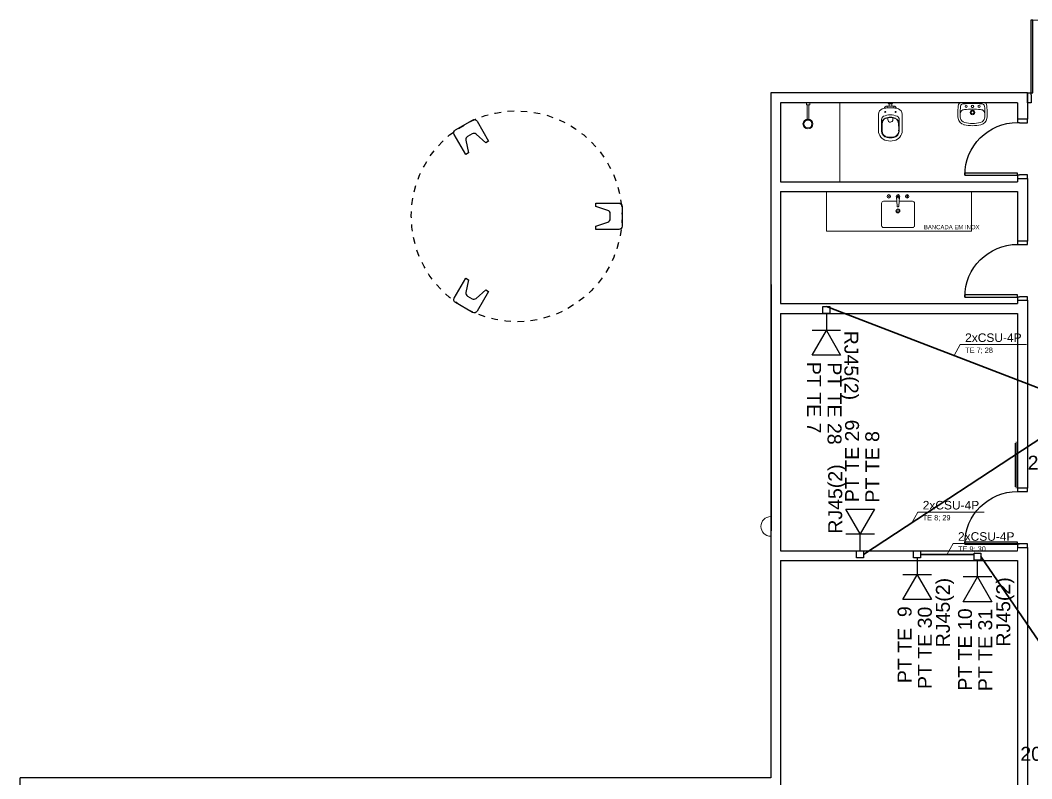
# Model space of a CAD drawing. Header units: millimetres. Extents: x -258 to 42, y -1396 to 15.
# Drawn here: x -258.31 to -242.95, y -80.64 to -69.13 of the extents above; entities that cross this region are included whole.
import ezdxf

# ---------------------------------------------------------------- set-up
doc = ezdxf.new("R2010")
doc.units = ezdxf.units.MM
doc.header["$LTSCALE"] = 10
doc.header["$MEASUREMENT"] = 0
doc.linetypes.add('HIDDEN2', pattern=[0.1875, 0.125, -0.0625])
for name, color, linetype, lineweight in [('at_Entity', 7, 'Continuous', 9), ('CE-Condutos', 6, 'Continuous', 30), ('CE-Textos fios', 7, 'Continuous', 20), ('CE-Textos pontos', 5, 'Continuous', 20)]:
    doc.layers.add(name, color=color, linetype=linetype, lineweight=lineweight)
for name, color, linetype in [('Layout_Equipamentos', 7, 'Continuous'), ('LOUÇAS', 7, 'Continuous'), ('P-SIMBOL', 170, 'Continuous'), ('PAREDES', 8, 'Continuous'), ('PORTAS', 8, 'Continuous'), ('TEXTO01', 7, 'Continuous')]:
    doc.layers.add(name, color=color, linetype=linetype)
doc.styles.add('Arial', font='arial.ttf')

# ---------------------------------------------------------------- blocks, each defined once
blk = doc.blocks.new('A$C34B626C7')
at = {"layer": 'PORTAS'}
for points in [[(0.851, 0.15), (0.819, 0.15), (0.819, 0.951), (0.851, 0.951), (0.851, 0.15)], [(0.055, 0), (0, 0), (0, 0.15), (0.051, 0.15), (0.051, 0.121), (0.055, 0.121), (0.055, 0)], [(0.9, 0.15), (0.9, 0), (0.845, 0), (0.845, 0.121), (0.851, 0.121), (0.851, 0.15), (0.9, 0.15)]]:
    blk.add_lwpolyline(points, dxfattribs=at)
blk.add_arc((0.851, 0.15), 0.8, 90, 180, dxfattribs=at)
blk = doc.blocks.new('new block13')
at = {"layer": 'at_Entity', "color": 0}
for p, q in [((-0.032, 0), (0.032, 0)), ((0.053, -0.051), (-0.053, -0.051)), ((-0.049, -0.08), (-0.049, -0.06)), ((-0.031, -0.006), (0.029, -0.006)), ((-0.021, -0.051), (-0.021, -0.019)), ((-0.021, -0.019), (0.019, -0.019)), ((0.019, -0.051), (0.019, -0.019)), ((0.049, -0.06), (0.049, -0.081)), ((-0.182, -0.424), (-0.182, -0.175)), ((-0.039, -0.257), (-0.039, -0.23)), ((0.038, -0.23), (0.038, -0.257)), ((0.178, -0.175), (0.178, -0.424))]:
    blk.add_line(p, q, dxfattribs=at)
for centre, radius, start, end in [((-0.097, -0.174), 0.0848, 109.0789, 180.1997), ((-0.043, -0.329), 0.249, 92.0489, 109.145), ((-0.054, -0.09), 0.0391, 88.4183, 173.4493), ((-0.079, -0.141), 0.00741, 90, 180), ((-0.079, -0.141), 0.00741, 180, 270), ((-0.079, -0.141), 0.00741, 360, 90), ((-0.079, -0.141), 0.00741, 270, 0), ((-0.002, -1.475), 1.396, 87.9511, 92.0489), ((-0.039, -0.06), 0.00952, 90, 180), ((-0.021, -0.01), 0.00952, 180, 270), ((0.019, -0.01), 0.00952, 270, 0), ((0.039, -0.06), 0.00952, 360, 90), ((0.039, -0.328), 0.248, 70.8427, 88.1091), ((0.052, -0.09), 0.0388, 5.5755, 88.6298), ((0.077, -0.141), 0.00741, 90, 180), ((0.077, -0.141), 0.00741, 180, 270), ((0.077, -0.141), 0.00741, 360, 90), ((0.077, -0.141), 0.00741, 270, 0), ((0.093, -0.174), 0.0848, 359.8003, 70.9211), ((-8.978, -0.284), 8.843, 359.0717, 0.1879), ((-0.041, -0.324), 0.0949, 113.5727, 176.7329), ((-0.081, -0.255), 0.054, 114.961, 180.9064), ((-0.043, -0.318), 0.0836, 110.863, 180.2362), ((-0.001, -0.428), 0.244, 90, 114.9606), ((-0.005, -0.388), 0.168, 88.7182, 116.1404), ((-0.011, -0.383), 0.155, 100.3133, 113.389), ((-0.001, -0.426), 0.2, 90, 101.0171), ((-0.003, -0.26), 0.0357, 176.0445, 272.3446), ((-0.002, -0.256), 0.0391, 270.0027, 0), ((-0.001, -0.428), 0.244, 65.0391, 90.0003), ((0.003, -0.388), 0.168, 63.8614, 91.28), ((-0.001, -0.426), 0.2, 78.9807, 90.0022), ((0.021, -0.334), 0.106, 63.0017, 81.1951), ((0.039, -0.318), 0.0836, 359.7638, 69.1369), ((0.04, -0.323), 0.0932, 2.4426, 66.7336), ((0.079, -0.255), 0.054, 359.0936, 65.039), ((9.28, -0.342), 9.147, 179.4622, 180.5333), ((-0.026, -0.424), 0.156, 180.0055, 257.2943), ((-0.031, -0.426), 0.105, 180.4233, 258.8896), ((-5.785, -0.398), 5.659, 359.7103, 0.8057), ((-0.033, -0.429), 0.0932, 178.5002, 259.6559), ((0.031, -0.429), 0.0942, 280.5689, 0.9284), ((0.031, -0.429), 0.103, 280.5688, 0.9284), ((0.022, -0.424), 0.156, 282.7128, 359.9983), ((-0.525, -0.386), 0.651, 356.3513, 5.878), ((-0.002, -0.29), 0.292, 258.435, 281.5683), ((-0.001, -0.258), 0.276, 259.4366, 269.9996), ((-0.001, -0.26), 0.265, 259.4366, 270.0028), ((-0.002, -0.245), 0.28, 270.136, 280.2849), ((-0.001, -0.258), 0.276, 270, 280.577)]:
    blk.add_arc(centre, radius, start, end, dxfattribs=at)
at = {"layer": 'Layout_Equipamentos'}
for p, q in [((-0.031, -0.01), (-0.031, 0)), ((0.029, -0.01), (0.029, 0))]:
    blk.add_line(p, q, dxfattribs=at)
blk = doc.blocks.new('new block12')
at = {"layer": 'at_Entity', "color": 0}
for p, q in [((-0.19, 0), (0, 0)), ((-0.114, 0.055), (-0.108, 0.066)), ((-0.108, 0.042), (-0.114, 0.055)), ((-0.108, 0.066), (-0.097, 0.072)), ((-0.097, 0.036), (-0.108, 0.042)), ((-0.097, 0.072), (-0.085, 0.066)), ((-0.085, 0.042), (-0.097, 0.036)), ((-0.085, 0.066), (-0.08, 0.055)), ((-0.08, 0.055), (-0.085, 0.042)), ((-0.063, 0), (0.125, 0)), ((0, 0), (0.193, 0)), ((0.083, 0.055), (0.087, 0.066)), ((0.087, 0.042), (0.083, 0.055)), ((0.087, 0.066), (0.099, 0.072)), ((0.099, 0.036), (0.087, 0.042)), ((0.099, 0.072), (0.11, 0.066)), ((0.11, 0.042), (0.099, 0.036)), ((0.11, 0.066), (0.116, 0.055)), ((0.116, 0.055), (0.11, 0.042))]:
    blk.add_line(p, q, dxfattribs=at)
for centre, radius, start, end in [((-0.104, 0.219), 0.117, 102.514, 169.9443), ((-0.012, -0.125), 0.474, 88.698, 104.4219), ((0.014, -0.261), 0.577, 91.3524, 103.5038), ((0.01, -0.125), 0.474, 75.6368, 91.3415), ((-0.013, -0.257), 0.572, 76.4579, 88.6966), ((0.108, 0.225), 0.111, 7.7196, 79.5925), ((0.53, 0.153), 0.754, 173.4134, 189.6929), ((0.425, 0.149), 0.614, 177.3231, 189.2415), ((0.123, 0.188), 0.311, 171.3221, 181.8265), ((-0.117, 0.174), 0.0716, 176.6025, 219.5997), ((-0.102, 0.216), 0.0847, 102.9461, 167.2809), ((-0.001, 0.147), 0.0349, 150.0032, 209.9968), ((-0.001, 0.147), 0.0349, 90, 149.9929), ((-0.001, 0.147), 0.0222, 90, 180), ((-0.001, 0.147), 0.0349, 29.9968, 89.9993), ((-0.001, 0.147), 0.0222, 360, 90), ((-0.001, 0.147), 0.0349, 330.0032, 29.9968), ((0.105, 0.222), 0.0784, 8.4194, 78.3837), ((0.108, 0.173), 0.0781, 324.6525, 2.8394), ((-0.262, 0.132), 0.45, 349.782, 5.7972), ((-0.133, 0.188), 0.319, 357.9946, 8.1696), ((-0.531, 0.154), 0.753, 350.2791, 6.5765), ((-0.165, 0.045), 0.0522, 200.5417, 238.93), ((-0.143, 0.057), 0.0385, 188.7558, 265.6127), ((-0.121, 0.171), 0.0667, 220.3438, 269.4487), ((-0.007, 1.728), 1.716, 265.3753, 270.2103), ((0.002, 1.574), 1.475, 265.1896, 269.9391), ((-0.001, 0.147), 0.0349, 209.9968, 269.9993), ((-0.001, 0.147), 0.0222, 180, 270), ((-0.001, 0.056), 0.018, 150.0128, 209.9872), ((-0.001, 0.056), 0.018, 90, 150.0398), ((-0.001, 0.056), 0.018, 210.0191, 270.0367), ((-0.001, 0.147), 0.0222, 270.0097, 360), ((-0.001, 0.147), 0.0349, 270, 329.9929), ((-0.001, 1.452), 1.353, 270.0208, 275.0951), ((-0.001, 0.056), 0.018, 30.0191, 90.0367), ((-0.001, 0.056), 0.018, 270, 330.0398), ((-0.001, 1.892), 1.879, 270, 274.4144), ((-0.001, 0.056), 0.018, 330.0128, 29.9872), ((0.123, 0.168), 0.0631, 266.7732, 320.7547), ((0.141, 0.059), 0.0402, 273.114, 350.3928), ((0.174, 0.034), 0.0386, 297.8673, 348.5693)]:
    blk.add_arc(centre, radius, start, end, dxfattribs=at)
blk = doc.blocks.new('A$C72591112')
at = {"layer": 'PORTAS'}
for points in [[(0.051, 0.15), (0.08, 0.15), (0.08, 1.251), (0.051, 1.251), (0.051, 0.15)], [(0.051, 0.15), (0.051, 0.121), (0.055, 0.121), (0.055, 0), (0, 0), (0, 0.15), (0.051, 0.15)], [(1.15, 0.15), (1.15, 0.121), (1.145, 0.121), (1.145, 0), (1.2, 0), (1.2, 0.15), (1.15, 0.15)]]:
    blk.add_lwpolyline(points, dxfattribs=at)
blk.add_arc((0.047, 0.149), 1.102, 0.1389, 89.8115, dxfattribs=at)
blk = doc.blocks.new('*U29')
at = {"color": 4}
blk.add_lwpolyline([(-0.2, -0.2), (-0.2, -0.15), (-0.013, -0.089, 0.324141), (0.022, -0.041), (0.022, 0.041, 0.324141), (-0.013, 0.089), (-0.2, 0.15), (-0.2, 0.2), (0.15, 0.2, -0.414214), (0.2, 0.15), (0.2, -0.15, -0.414214), (0.15, -0.2)], format="xyb", close=True, dxfattribs=at)
blk = doc.blocks.new('*U30')
at = {"color": 0, "linetype": 'ByBlock', "lineweight": -2}
for p, rotation in [((48017.52, -8883.519), 120), ((48017.52, -8885.944), 240)]:
    blk.add_blockref('*U29', p, dxfattribs=dict(at, rotation=rotation))
blk.add_blockref('*U29', (48019.62, -8884.731), dxfattribs=at)
blk = doc.blocks.new('A$C7F0663E6')
at = {"layer": 'at_Entity', "color": 7}
for p, q in [((0.051, 0.368), (0.051, 0.398)), ((0.051, 0.398), (0.102, 0.398)), ((0.102, 0.368), (0.051, 0.368)), ((0.061, 0.148), (0.061, 0.368)), ((0.091, 0.368), (0.061, 0.368)), ((0.091, 0.148), (0.091, 0.368)), ((0.102, 0.398), (0.102, 0.368))]:
    blk.add_line(p, q, dxfattribs=at)
for radius, start, end in [(0.0752, 90, 180), (0.0752, 180, 270), (0.0603, 90, 180), (0.0603, 180, 270), (0.0752, 360, 90), (0.0603, 360, 90), (0.0603, 270, 0), (0.0752, 270, 0)]:
    blk.add_arc((0.075, 0.075), radius, start, end, dxfattribs=at)
blk = doc.blocks.new('A$C334228FE')
at = {"layer": 'at_Entity', "color": 7}
for p, q in [((0, 0.47), (0, 0.03)), ((0.03, 0.5), (0.371, 0.5)), ((0.4, 0.47), (0.4, 0.269)), ((0.459, 0.273), (0.328, 0.265)), ((0.459, 0.229), (0.328, 0.237)), ((0.4, 0.233), (0.4, 0.03)), ((0.03, 0), (0.371, 0))]:
    blk.add_line(p, q, dxfattribs=at)
for centre, radius, start, end in [((0.029, 0.471), 0.0289, 88.5159, 181.4841), ((0.371, 0.471), 0.0289, 358.5159, 91.4841), ((0.473, 0.391), 0.0265, 90, 180), ((0.473, 0.391), 0.0265, 180, 270), ((0.473, 0.431), 0.0349, 228.9936, 311.0064), ((0.473, 0.348), 0.0349, 48.7903, 131.2097), ((0.473, 0.391), 0.0265, 360, 90), ((0.473, 0.391), 0.0265, 270, 0), ((0.253, 0.253), 0.0307, 90, 180), ((0.253, 0.253), 0.0307, 180, 270), ((0.253, 0.253), 0.018, 90, 180), ((0.253, 0.253), 0.018, 180, 270), ((0.253, 0.253), 0.0307, 360, 90), ((0.253, 0.253), 0.018, 360, 90), ((0.253, 0.253), 0.018, 270, 0), ((0.253, 0.253), 0.0307, 270, 0), ((0.329, 0.251), 0.0138, 150.7069, 210.7211), ((0.329, 0.251), 0.0138, 90.6922, 150.7066), ((0.329, 0.251), 0.0138, 210.7215, 270.7361), ((0.473, 0.251), 0.0265, 90, 180), ((0.473, 0.251), 0.0265, 180, 270), ((0.473, 0.293), 0.0349, 231.4273, 308.5727), ((0.473, 0.211), 0.0349, 49.5318, 130.4682), ((0.473, 0.251), 0.0265, 360, 90), ((0.473, 0.251), 0.0265, 270, 0), ((0.029, 0.029), 0.0289, 178.5159, 271.4841), ((0.369, 0.031), 0.0307, 270.0055, 0), ((0.473, 0.113), 0.0265, 90, 180), ((0.473, 0.113), 0.0265, 180, 270), ((0.473, 0.154), 0.0349, 228.8837, 311.1163), ((0.473, 0.073), 0.0349, 48.6915, 131.3085), ((0.473, 0.113), 0.0265, 360, 90), ((0.473, 0.113), 0.0265, 270, 0)]:
    blk.add_arc(centre, radius, start, end, dxfattribs=at)

msp = doc.modelspace()

# ---------------------------------------------------------------- linework, layer by layer
at = {"linetype": 'HIDDEN2', "ltscale": 0.05}
msp.add_circle((-250.774, -72.101), 1.6, dxfattribs=at)
at = {"layer": 'at_Entity', "color": 252, "true_color": 0x989898}
for p, q in [((-246.915, -70.377), (-246.915, -71.077)), ((-246.915, -70.377), (-246.915, -71.077)), ((-246.915, -71.545), (-246.915, -71.626)), ((-246.915, -71.545), (-246.915, -71.626)), ((-246.915, -71.626), (-246.915, -71.712)), ((-246.915, -71.626), (-246.915, -71.712)), ((-246.915, -71.712), (-246.915, -71.799)), ((-246.915, -71.712), (-246.915, -71.799)), ((-246.915, -71.799), (-246.915, -71.892)), ((-246.915, -71.799), (-246.915, -71.892)), ((-246.915, -71.892), (-246.915, -71.985)), ((-246.915, -71.892), (-246.915, -71.985)), ((-246.915, -71.985), (-246.915, -72.08)), ((-246.915, -71.985), (-246.915, -72.08)), ((-246.915, -73.172), (-246.915, -73.21)), ((-246.915, -73.172), (-246.915, -73.21)), ((-246.915, -73.21), (-246.915, -73.238)), ((-246.915, -73.21), (-246.915, -73.238)), ((-246.915, -73.238), (-246.915, -73.259)), ((-246.915, -73.238), (-246.915, -73.259)), ((-246.915, -73.259), (-246.915, -73.272)), ((-246.915, -73.259), (-246.915, -73.272)), ((-246.915, -73.272), (-246.915, -73.276)), ((-246.915, -73.272), (-246.915, -73.276)), ((-246.915, -73.276), (-246.915, -73.976)), ((-246.915, -73.276), (-246.915, -73.976)), ((-246.915, -74.127), (-246.915, -74.626)), ((-246.915, -74.127), (-246.915, -74.626)), ((-253.913, -80.623), (-246.915, -80.623))]:
    msp.add_line(p, q, dxfattribs=at)
at = {"layer": 'at_Entity', "color": 0}
for p, q in [((-245.866, -70.377), (-245.866, -71.577)), ((-246.067, -71.727), (-246.067, -72.326)), ((-243.866, -71.727), (-243.866, -72.326)), ((-246.067, -72.326), (-243.866, -72.326)), ((-243.168, -77.125), (-243.168, -77.176))]:
    msp.add_line(p, q, dxfattribs=at)
at = {"layer": 'at_Entity', "color": 150, "true_color": 0x007fff}
for p, q in [((-246.915, -71.934), (-246.915, -71.634)), ((-243.206, -76.205), (-243.206, -75.544)), ((-243.187, -76.226), (-243.187, -75.525)), ((-246.915, -76.958), (-246.915, -76.658)), ((-249.01, -80.623), (-248.712, -80.623))]:
    msp.add_line(p, q, dxfattribs=at)
for start, end in [(90, 180), (180, 270)]:
    msp.add_arc((-246.916, -76.807), 0.149, start, end, dxfattribs=at)
at = {"layer": 'CE-Condutos', "linetype": 'Continuous'}
for p, q in [((-246.07, -73.471), (-242.609, -74.799)), ((-245.505, -77.232), (-242.609, -75.329)), ((-244.64, -77.233), (-243.829, -77.233)), ((-243.723, -77.265), (-242.344, -79.283))]:
    msp.add_line(p, q, dxfattribs=at)
at = {"layer": 'CE-Textos fios'}
for p, q in [((-244.131, -74.213), (-244.039, -74.049)), ((-244.039, -74.049), (-243.032, -74.049)), ((-244.039, -74.049), (-243.032, -74.049)), ((-244.774, -76.755), (-244.683, -76.591)), ((-244.683, -76.591), (-243.676, -76.591)), ((-244.683, -76.591), (-243.676, -76.591)), ((-244.239, -77.23), (-244.147, -77.066)), ((-244.147, -77.066), (-243.141, -77.066)), ((-244.147, -77.066), (-243.141, -77.066))]:
    msp.add_line(p, q, dxfattribs=at)
at = {"layer": 'P-SIMBOL'}
for p, q in [((-246.123, -73.471), (-246.017, -73.471)), ((-246.123, -73.577), (-246.123, -73.471)), ((-246.017, -73.577), (-246.123, -73.577)), ((-246.07, -73.577), (-246.07, -73.834)), ((-246.017, -73.471), (-246.017, -73.577)), ((-246.286, -74.209), (-246.07, -73.834)), ((-245.854, -73.834), (-246.286, -73.834)), ((-246.07, -73.834), (-245.854, -74.209)), ((-245.854, -74.209), (-246.286, -74.209)), ((-245.774, -76.547), (-245.342, -76.547)), ((-245.558, -76.922), (-245.774, -76.547)), ((-245.342, -76.547), (-245.558, -76.922)), ((-245.774, -76.922), (-245.342, -76.922)), ((-245.558, -77.179), (-245.558, -76.922)), ((-245.611, -77.179), (-245.505, -77.179)), ((-245.611, -77.285), (-245.611, -77.179)), ((-245.505, -77.179), (-245.505, -77.285)), ((-244.746, -77.18), (-244.64, -77.18)), ((-244.746, -77.286), (-244.746, -77.18)), ((-244.64, -77.18), (-244.64, -77.286)), ((-243.829, -77.212), (-243.723, -77.212)), ((-243.829, -77.318), (-243.829, -77.212)), ((-243.723, -77.212), (-243.723, -77.318)), ((-245.505, -77.285), (-245.611, -77.285)), ((-244.64, -77.286), (-244.746, -77.286)), ((-244.693, -77.286), (-244.693, -77.543)), ((-243.723, -77.318), (-243.829, -77.318)), ((-243.776, -77.575), (-243.776, -77.318)), ((-244.909, -77.918), (-244.693, -77.543)), ((-244.477, -77.543), (-244.909, -77.543)), ((-244.693, -77.543), (-244.477, -77.918)), ((-243.992, -77.95), (-243.776, -77.575)), ((-243.56, -77.575), (-243.992, -77.575)), ((-243.776, -77.575), (-243.56, -77.95)), ((-244.477, -77.918), (-244.909, -77.918)), ((-243.56, -77.95), (-243.992, -77.95))]:
    msp.add_line(p, q, dxfattribs=at)
at = {"layer": 'PAREDES'}
for p, q in [((-243.018, -70.227), (-246.915, -70.227)), ((-246.915, -70.227), (-246.915, -77.375)), ((-243.018, -70.227), (-243.018, -70.627)), ((-243.168, -70.377), (-246.765, -70.377)), ((-246.765, -70.377), (-246.765, -71.577)), ((-243.168, -70.377), (-243.168, -70.626)), ((-246.765, -71.577), (-243.168, -71.577)), ((-243.168, -71.526), (-243.168, -71.577)), ((-243.018, -71.526), (-243.018, -72.476)), ((-246.765, -71.727), (-246.765, -73.426)), ((-246.765, -71.727), (-243.168, -71.727)), ((-243.168, -71.727), (-243.168, -72.476)), ((-246.909, -73.135), (-246.915, -80.623)), ((-243.168, -73.376), (-243.168, -73.426)), ((-243.018, -73.376), (-243.018, -76.226)), ((-246.765, -73.426), (-243.168, -73.426)), ((-246.765, -73.577), (-246.765, -77.176)), ((-246.765, -73.577), (-243.168, -73.577)), ((-243.168, -73.577), (-243.168, -76.225)), ((-246.765, -77.176), (-243.168, -77.176)), ((-243.018, -77.125), (-243.018, -83.272)), ((-246.765, -77.324), (-246.765, -77.375)), ((-246.765, -77.324), (-246.765, -84.273)), ((-246.765, -77.324), (-243.168, -77.324)), ((-243.168, -77.324), (-243.168, -84.273)), ((-246.915, -80.623), (-258.312, -80.623)), ((-258.312, -84.424), (-258.312, -80.623))]:
    msp.add_line(p, q, dxfattribs=at)

# ---------------------------------------------------------------- block references
at = {"color": 250}
msp.add_blockref('*U30', (-48268.994, 8812.631), dxfattribs=at)
at = {"layer": 'Layout_Equipamentos'}
msp.add_blockref('new block13', (-245.098, -70.377), dxfattribs=at)
at = {"layer": 'Layout_Equipamentos', "xscale": -1, "rotation": 180}
msp.add_blockref('new block12', (-243.851, -70.377), dxfattribs=at)
at = {"layer": 'LOUÇAS'}
msp.add_blockref('A$C7F0663E6', (-246.426, -70.775), dxfattribs=at)
at = {"layer": 'LOUÇAS', "rotation": 90.00000000000001}
msp.add_blockref('A$C334228FE', (-244.732, -72.272), dxfattribs=at)
at = {"layer": 'PORTAS'}
msp.add_blockref('A$C72591112', (-243.018, -70.377), dxfattribs=at)
at = {"layer": 'PORTAS', "xscale": -1, "rotation": 90}
for p in [(-243.018, -70.626), (-243.018, -72.476), (-243.018, -76.225)]:
    msp.add_blockref('A$C34B626C7', p, dxfattribs=at)

# ---------------------------------------------------------------- texts
at = {"layer": 'CE-Textos fios', "attachment_point": 7, "line_spacing_factor": 0.798, "style": 'Arial'}
for s, insert, char_height, width in [('2xCSU-4P', (-243.964, -74.01), 0.13, 1.248), ('TE 7; 28', (-243.964, -74.188), 0.08, 0.768), ('2xCSU-4P', (-244.608, -76.552), 0.13, 1.248), ('TE 8; 29', (-244.608, -76.73), 0.08, 0.768), ('2xCSU-4P', (-244.072, -77.027), 0.13, 1.248), ('TE 9; 30', (-244.072, -77.204), 0.08, 0.768)]:
    msp.add_mtext(s, dxfattribs=dict(at, insert=insert, char_height=char_height, width=width))
at = {"layer": 'CE-Textos pontos', "char_height": 0.2118, "line_spacing_factor": 0.798, "style": 'Arial'}
for s, insert, width, attachment_point, rotation in [('RJ45(2)', (-245.861, -73.838), 1.77912, 7, 270), ('PT TE 7', (-246.363, -74.31), 1.77912, 7, 270), ('PT TE 28', (-246.056, -74.317), 2.03328, 7, 270), ('PT TE 29', (-245.572, -76.439), 2.03328, 7, 90.0002), ('PT TE 8', (-245.265, -76.446), 1.77912, 7, 90.0002), ('RJ45(2)', (-245.767, -76.918), 1.77912, 7, 90.0002), ('RJ45(2)', (-244.132, -77.589), 1.77912, 9, 90), ('RJ45(2)', (-243.215, -77.579), 1.77912, 9, 90), ('PT TE  9', (-244.774, -78.019), 2.03328, 9, 90), ('PT TE 30', (-244.467, -78.026), 2.03328, 9, 90), ('PT TE 10', (-243.857, -78.051), 2.03328, 9, 90), ('PT TE 31', (-243.55, -78.058), 2.03328, 9, 90)]:
    msp.add_mtext(s, dxfattribs=dict(at, insert=insert, width=width, attachment_point=attachment_point, rotation=rotation))
at = {"layer": 'CE-Textos pontos', "char_height": 0.2118, "width": 2.79576, "attachment_point": 8, "line_spacing_factor": 0.798, "style": 'Arial'}
for insert in [(-242.126, -75.949), (-242.237, -80.367)]:
    msp.add_mtext('202x202x102', dxfattribs=dict(at, insert=insert))
at = {"layer": 'TEXTO01', "lineweight": 9, "style": 'Arial'}
msp.add_text('BANCADA EM INOX', height=0.0648, dxfattribs=at).set_placement((-244.59, -72.298))

doc.saveas('drawing.dxf')
